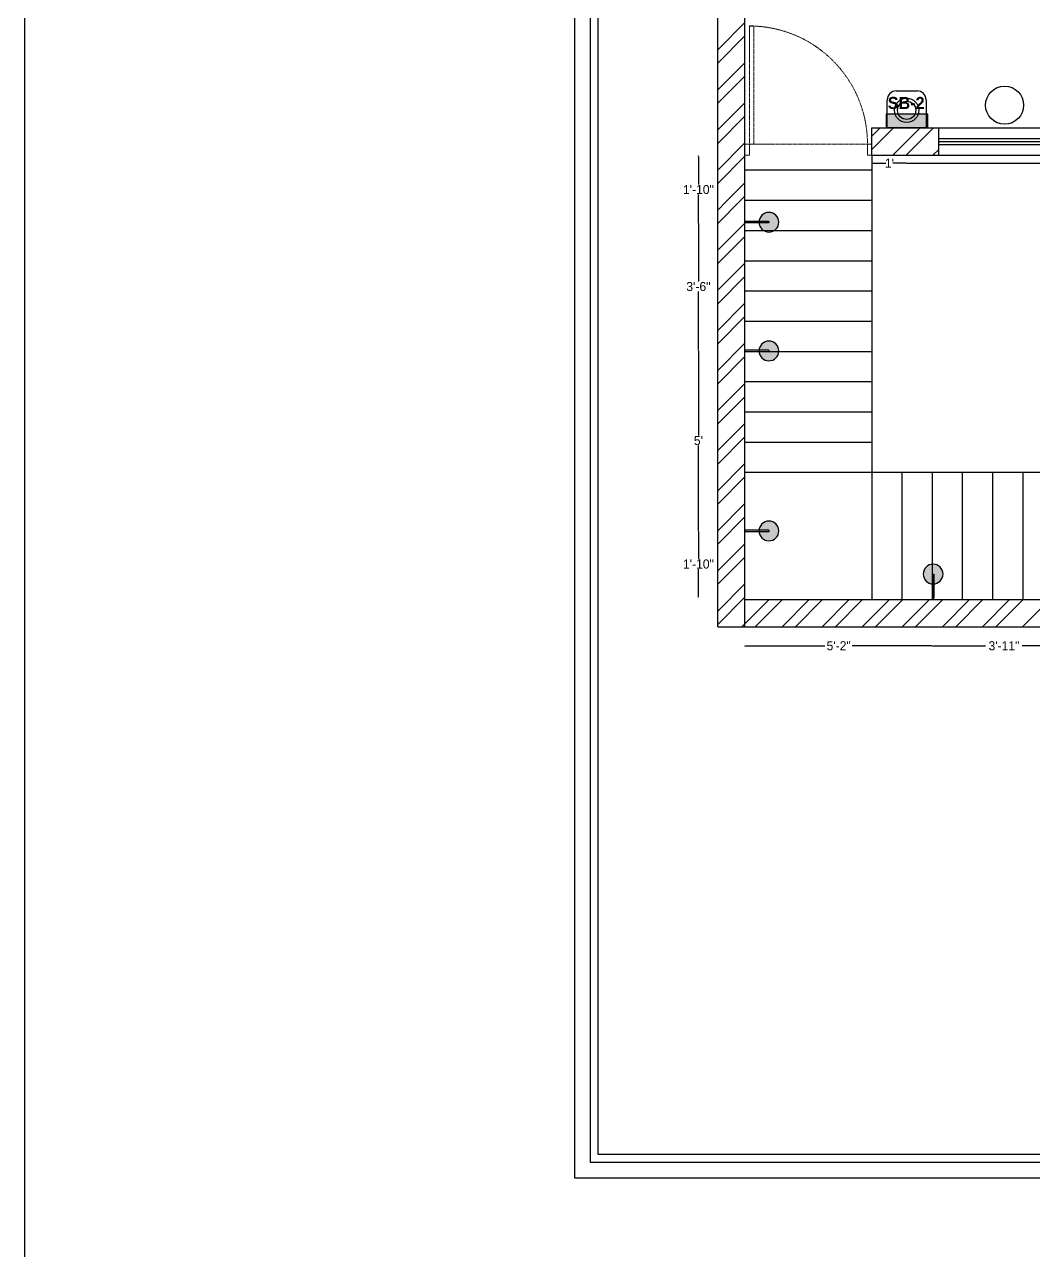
# Model space of a CAD drawing. Header units: inches. Extents: x 9636 to 21597, y -10243 to 557.
# Drawn here: x 12774.5 to 13108.3, y -2799.6 to -2394.2 of the extents above; entities that cross this region are included whole.
import ezdxf

# ---------------------------------------------------------------- set-up
doc = ezdxf.new("R2010")
doc.units = ezdxf.units.IN
doc.header["$MEASUREMENT"] = 0
doc.linetypes.add('DASHED2', pattern=[0.375, 0.25, -0.125])
doc.linetypes.add('HIDDEN', pattern=[0.375, 0.25, -0.125])
for name, color, linetype in [('A-Door-Frame', 1, 'Continuous'), ('A-Door-Swing', 8, 'HIDDEN'), ('IEL-HATCH-002', 7, 'Continuous')]:
    doc.layers.add(name, color=color, linetype=linetype)
doc.layers.add('FURNI', color=140, linetype='Continuous', lineweight=18)
doc.styles.add('HEMI', font='stylu.ttf')
doc.styles.get("Standard").update_dxf_attribs({"font": 'arial.ttf'})
doc.dimstyles.get("Standard").update_dxf_attribs({"dimtxt": 0.18, "dimasz": 0.18, "dimexe": 0.18, "dimexo": 0.0625, "dimgap": 0.09, "dimtad": 0, "dimtih": 1, "dimtoh": 1, "dimdec": 0, "dimzin": 0, "dimdsep": 46, "dimlunit": 4, "dimtxsty": 'Standard', "dimcen": 0.09, "dimadec": 0, "dimazin": 0, "dimtfac": 1, "dimtdec": 0, "dimtofl": 0, "dimtmove": 0, "dimatfit": 3, "dimfxl": 1, "dimtolj": 1, "dimtzin": 0, "dimarcsym": 0})

# ---------------------------------------------------------------- blocks, each defined once
blk = doc.blocks.new('5ryh')
at = {"layer": 'IEL-HATCH-002', "true_color": 0x139b48, "transparency": 33554687}
h = blk.add_hatch(color=114, dxfattribs=at)
h.dxf.hatch_style = 1
h.paths.add_polyline_path([(6507.8, -1186.94), (6501.8, -1186.94), (6501.8, -1188.94), (6507.8, -1188.94)])
blk.add_lwpolyline([(6507.8, -1188.94), (6507.8, -1186.94), (6501.8, -1186.94), (6501.8, -1188.94)], close=True)
blk = doc.blocks.new('shht')
at = {"color": 251, "true_color": 0x636466}
for p, q in [((14831.5, -2326.01), (14831.5, -2172.89)), ((14840.5, -2326.01), (14840.5, -2172.89)), ((14890.55, -2289.73), (14897.45, -2289.73)), ((14887.55, -2302.01), (14887.55, -2292.73)), ((14900.45, -2292.73), (14900.45, -2302.01)), ((14882.5, -2302.01), (15258.5, -2302.01)), ((14882.5, -2311.01), (14882.5, -2302.01)), ((14900.45, -2302.01), (14887.55, -2302.01)), ((14904.5, -2302.01), (14904.5, -2311.01)), ((14904.5, -2305.51), (15024.35, -2305.51)), ((14904.5, -2306.51), (15024.35, -2306.51)), ((14882.5, -2311.01), (15442.5, -2311.01)), ((14882.5, -2311.01), (14882.5, -2326.01)), ((14882.5, -2311.01), (14882.5, -2416.01)), ((14904.5, -2307.51), (15024.35, -2307.51)), ((14882.5, -2316.01), (14840.5, -2316.01)), ((14831.5, -2467.01), (14831.5, -2326.01)), ((14882.5, -2326.01), (14840.5, -2326.01)), ((14840.5, -2467.01), (14840.5, -2326.01)), ((14882.5, -2336.01), (14840.5, -2336.01)), ((14882.5, -2346.01), (14840.5, -2346.01)), ((14882.5, -2356.01), (14840.5, -2356.01)), ((14882.5, -2366.01), (14840.5, -2366.01)), ((14882.5, -2376.01), (14840.5, -2376.01)), ((14882.5, -2386.01), (14840.5, -2386.01)), ((14882.5, -2396.01), (14840.5, -2396.01)), ((14882.5, -2406.01), (14840.5, -2406.01)), ((14882.5, -2416.01), (14840.5, -2416.01)), ((14982.5, -2416.01), (14882.5, -2416.01)), ((14882.5, -2416.01), (14882.5, -2458.01)), ((14892.5, -2458.01), (14892.5, -2416.01)), ((14902.5, -2458.01), (14902.5, -2416.01)), ((14912.5, -2458.01), (14912.5, -2416.01)), ((14922.5, -2458.01), (14922.5, -2416.01)), ((14932.5, -2458.01), (14932.5, -2416.01)), ((14840.5, -2458.01), (14985.5, -2458.01)), ((14831.5, -2467.01), (14985.5, -2467.01))]:
    blk.add_line(p, q, dxfattribs=at)
for centre, radius in [((14926.39, -2294.47), 6.3), ((14894, -2296.17), 4), ((14894, -2296.17), 3)]:
    blk.add_circle(centre, radius, dxfattribs=at)
for centre, start, end in [((14890.55, -2292.73), 90, 180), ((14897.45, -2292.73), 0, 90)]:
    blk.add_arc(centre, 3, start, end, dxfattribs=at)
at = {"layer": 'A-Door-Frame', "color": 251, "lineweight": 5, "true_color": 0x636466}
for p, q in [((14840.5, -2311.01), (14840.5, -2307.35)), ((14882.5, -2311.01), (14882.5, -2307.35))]:
    blk.add_line(p, q, dxfattribs=at)
for points in [[(14840.5, -2311.01), (14841.96, -2311.01), (14841.96, -2307.35), (14840.5, -2307.35)], [(14882.5, -2311.01), (14881.03, -2311.01), (14881.03, -2307.35), (14882.5, -2307.35)]]:
    blk.add_lwpolyline(points, dxfattribs=at)
at = {"layer": 'A-Door-Swing', "color": 251, "linetype": 'DASHED2', "lineweight": 5, "true_color": 0x636466}
blk.add_line((14842.31, -2307.35), (14881.38, -2307.35), dxfattribs=at)
blk.add_lwpolyline([(14841.96, -2307.35), (14841.96, -2268.28), (14843.43, -2268.28), (14843.43, -2307.35)], close=True, dxfattribs=at)
blk.add_arc((14841.96, -2307.35), 39.07, 0, 90, dxfattribs=at)
at = {"layer": 'IEL-HATCH-002', "color": 251, "linetype": 'Continuous', "true_color": 0x636466, "transparency": 33554687}
for p, q in [((14831.5, -2276.15), (14840.5, -2267.15)), ((14831.5, -2280.57), (14840.5, -2271.57)), ((14831.5, -2289.41), (14840.5, -2280.41)), ((14831.5, -2293.83), (14840.5, -2284.83)), ((14831.5, -2302.67), (14840.5, -2293.67)), ((14831.5, -2307.09), (14840.5, -2298.09)), ((14882.5, -2304.7), (14885.18, -2302.01)), ((14882.5, -2309.12), (14889.6, -2302.01)), ((14889.44, -2311.01), (14898.44, -2302.01)), ((14893.86, -2311.01), (14902.86, -2302.01)), ((14831.5, -2315.93), (14840.5, -2306.93)), ((14902.7, -2311.01), (14904.5, -2309.22)), ((14831.5, -2320.34), (14840.5, -2311.34)), ((14834.67, -2326.01), (14840.5, -2320.18)), ((14831.5, -2329.18), (14834.67, -2326.01)), ((14831.5, -2333.6), (14839.09, -2326.01)), ((14839.09, -2326.01), (14840.5, -2324.6)), ((14831.5, -2342.44), (14840.5, -2333.44)), ((14831.5, -2346.86), (14840.5, -2337.86)), ((14831.5, -2355.7), (14840.5, -2346.7)), ((14831.5, -2360.12), (14840.5, -2351.12)), ((14831.5, -2368.96), (14840.5, -2359.96)), ((14831.5, -2373.38), (14840.5, -2364.38)), ((14831.5, -2382.22), (14840.5, -2373.22)), ((14831.5, -2386.64), (14840.5, -2377.64)), ((14831.5, -2395.47), (14840.5, -2386.47)), ((14831.5, -2399.89), (14840.5, -2390.89)), ((14831.5, -2408.73), (14840.5, -2399.73)), ((14831.5, -2413.15), (14840.5, -2404.15)), ((14831.5, -2421.99), (14840.5, -2412.99)), ((14831.5, -2426.41), (14840.5, -2417.41)), ((14831.5, -2435.25), (14840.5, -2426.25)), ((14831.5, -2439.67), (14840.5, -2430.67)), ((14831.5, -2448.51), (14840.5, -2439.51)), ((14831.5, -2452.93), (14840.5, -2443.93)), ((14831.5, -2461.77), (14840.5, -2452.77)), ((14831.5, -2466.19), (14840.5, -2457.19)), ((14840.5, -2466.02), (14848.51, -2458.01)), ((14843.93, -2467.01), (14852.93, -2458.01)), ((14852.77, -2467.01), (14861.77, -2458.01)), ((14857.19, -2467.01), (14866.19, -2458.01)), ((14866.02, -2467.01), (14875.02, -2458.01)), ((14870.44, -2467.01), (14879.44, -2458.01)), ((14879.28, -2467.01), (14888.28, -2458.01)), ((14883.7, -2467.01), (14892.7, -2458.01)), ((14892.54, -2467.01), (14901.54, -2458.01)), ((14896.96, -2467.01), (14905.96, -2458.01)), ((14905.8, -2467.01), (14914.8, -2458.01)), ((14910.22, -2467.01), (14919.22, -2458.01)), ((14919.06, -2467.01), (14928.06, -2458.01)), ((14923.48, -2467.01), (14932.48, -2458.01)), ((14932.32, -2467.01), (14941.32, -2458.01)), ((14839.51, -2467.01), (14840.5, -2466.02))]:
    blk.add_line(p, q, dxfattribs=at)
blk = doc.blocks.new('HT')
at = {"layer": 'IEL-HATCH-002', "true_color": 0xf7f281, "transparency": 33554687}
h = blk.add_hatch(color=51, dxfattribs=at)
h.dxf.hatch_style = 1
h.paths.add_polyline_path([(4618.55, 566.68, 0.962396), (4625.07, 566.43), (4621.82, 566.43), (4621.82, 566.93), (4625.07, 566.93, 0.962396)])
for p, q in [((4621.82, 566.93), (4629.77, 566.93)), ((4621.82, 566.93), (4621.82, 566.43)), ((4621.82, 566.43), (4629.77, 566.43)), ((4629.77, 566.93), (4629.77, 566.43))]:
    blk.add_line(p, q)
blk.add_circle((4621.82, 566.68), 3.27)
blk = doc.blocks.new('*D81')
at = {"color": 0, "lineweight": -2, "transparency": 16777216}
for p, q in [((13066.39, -2440), (13066.39, -2440.22)), ((13208.24, -2440), (13208.24, -2440.22))]:
    blk.add_line(p, q, dxfattribs=at)
at = {"color": 5, "lineweight": -2, "transparency": 16777216}
for p, q in [((13066.57, -2440.04), (13130.29, -2440.04)), ((13208.06, -2440.04), (13144.34, -2440.04))]:
    blk.add_line(p, q, dxfattribs=at)
at = {"color": 5, "transparency": 16777216}
for points in [[(13066.57, -2440.01), (13066.57, -2440.07), (13066.39, -2440.04)], [(13208.06, -2440.01), (13208.06, -2440.07), (13208.24, -2440.04)]]:
    blk.add_solid(points, dxfattribs=at)
at = {"layer": 'Defpoints', "color": 0, "transparency": 16777216}
for p in [(13066.39, -2428.39), (13208.24, -2428.39), (13066.39, -2440.04)]:
    blk.add_point(p, dxfattribs=at)
at = {"color": 5, "transparency": 16777216, "insert": (13137.31, -2440.04), "char_height": 3, "attachment_point": 5, "style": 'HEMI'}
blk.add_mtext('\\A1;11\'-10"', dxfattribs=at)
blk = doc.blocks.new('*D82')
at = {"color": 0, "lineweight": -2, "transparency": 16777216}
for p, q in [((13054.81, -2440), (13054.81, -2440.22)), ((13066.39, -2440), (13066.39, -2440.22))]:
    blk.add_line(p, q, dxfattribs=at)
at = {"color": 5, "lineweight": -2, "transparency": 16777216}
for p, q in [((13054.99, -2440.04), (13059.47, -2440.04)), ((13066.21, -2440.04), (13061.73, -2440.04))]:
    blk.add_line(p, q, dxfattribs=at)
at = {"color": 5, "transparency": 16777216}
for points in [[(13054.99, -2440.01), (13054.99, -2440.07), (13054.81, -2440.04)], [(13066.21, -2440.01), (13066.21, -2440.07), (13066.39, -2440.04)]]:
    blk.add_solid(points, dxfattribs=at)
at = {"layer": 'Defpoints', "color": 0, "transparency": 16777216}
for p in [(13066.39, -2428.39), (13054.81, -2437.39), (13054.81, -2440.04)]:
    blk.add_point(p, dxfattribs=at)
at = {"color": 5, "transparency": 16777216, "insert": (13060.6, -2440.04), "char_height": 3, "attachment_point": 5, "style": 'HEMI'}
blk.add_mtext("\\A1;1'", dxfattribs=at)
blk = doc.blocks.new('*D85')
at = {"color": 0, "lineweight": -2, "transparency": 16777216}
for p, q in [((12997.47, -2437.72), (12997.25, -2437.72)), ((12997.47, -2459.82), (12997.25, -2459.82))]:
    blk.add_line(p, q, dxfattribs=at)
at = {"color": 5, "lineweight": -2, "transparency": 16777216}
for p, q in [((12997.43, -2437.9), (12997.43, -2447.13)), ((12997.43, -2459.64), (12997.43, -2450.41))]:
    blk.add_line(p, q, dxfattribs=at)
at = {"color": 5, "transparency": 16777216}
for points in [[(12997.4, -2437.9), (12997.46, -2437.9), (12997.43, -2437.72)], [(12997.4, -2459.64), (12997.46, -2459.64), (12997.43, -2459.82)]]:
    blk.add_solid(points, dxfattribs=at)
at = {"layer": 'Defpoints', "color": 0, "transparency": 16777216}
for p in [(13012.81, -2437.72), (12997.43, -2459.82), (13012.81, -2459.82)]:
    blk.add_point(p, dxfattribs=at)
at = {"color": 5, "transparency": 16777216, "insert": (12997.43, -2448.77), "char_height": 3, "attachment_point": 5, "style": 'HEMI'}
blk.add_mtext('\\A1;1\'-10"', dxfattribs=at)
blk = doc.blocks.new('*D86')
at = {"color": 0, "lineweight": -2, "transparency": 16777216}
for p, q in [((12997.47, -2459.82), (12997.25, -2459.82)), ((12997.47, -2501.89), (12997.25, -2501.89))]:
    blk.add_line(p, q, dxfattribs=at)
at = {"color": 5, "lineweight": -2, "transparency": 16777216}
for p, q in [((12997.43, -2460), (12997.43, -2479.21)), ((12997.43, -2501.71), (12997.43, -2482.5))]:
    blk.add_line(p, q, dxfattribs=at)
at = {"color": 5, "transparency": 16777216}
for points in [[(12997.4, -2460), (12997.46, -2460), (12997.43, -2459.82)], [(12997.4, -2501.71), (12997.46, -2501.71), (12997.43, -2501.89)]]:
    blk.add_solid(points, dxfattribs=at)
at = {"layer": 'Defpoints', "color": 0, "transparency": 16777216}
for p in [(13012.81, -2459.82), (12997.43, -2501.89), (13012.81, -2501.89)]:
    blk.add_point(p, dxfattribs=at)
at = {"color": 5, "transparency": 16777216, "insert": (12997.43, -2480.85), "char_height": 3, "attachment_point": 5, "style": 'HEMI'}
blk.add_mtext('\\A1;3\'-6"', dxfattribs=at)
blk = doc.blocks.new('*D87')
at = {"color": 0, "lineweight": -2, "transparency": 16777216}
for p, q in [((12997.47, -2501.89), (12997.25, -2501.89)), ((12997.47, -2561.67), (12997.25, -2561.67))]:
    blk.add_line(p, q, dxfattribs=at)
at = {"color": 5, "lineweight": -2, "transparency": 16777216}
for p, q in [((12997.43, -2502.07), (12997.43, -2530.13)), ((12997.43, -2561.49), (12997.43, -2533.44))]:
    blk.add_line(p, q, dxfattribs=at)
at = {"color": 5, "transparency": 16777216}
for points in [[(12997.4, -2502.07), (12997.46, -2502.07), (12997.43, -2501.89)], [(12997.4, -2561.49), (12997.46, -2561.49), (12997.43, -2561.67)]]:
    blk.add_solid(points, dxfattribs=at)
at = {"layer": 'Defpoints', "color": 0, "transparency": 16777216}
for p in [(13012.81, -2501.89), (12997.43, -2561.67), (13012.81, -2561.67)]:
    blk.add_point(p, dxfattribs=at)
at = {"color": 5, "transparency": 16777216, "insert": (12997.43, -2531.78), "char_height": 3, "attachment_point": 5, "style": 'HEMI'}
blk.add_mtext("\\A1;5'", dxfattribs=at)
blk = doc.blocks.new('*D88')
at = {"color": 0, "lineweight": -2, "transparency": 16777216}
for p, q in [((12997.47, -2561.67), (12997.25, -2561.67)), ((12997.47, -2583.56), (12997.25, -2583.56))]:
    blk.add_line(p, q, dxfattribs=at)
at = {"color": 5, "lineweight": -2, "transparency": 16777216}
for p, q in [((12997.43, -2561.85), (12997.43, -2570.97)), ((12997.43, -2583.38), (12997.43, -2574.26))]:
    blk.add_line(p, q, dxfattribs=at)
at = {"color": 5, "transparency": 16777216}
for points in [[(12997.4, -2561.85), (12997.46, -2561.85), (12997.43, -2561.67)], [(12997.4, -2583.38), (12997.46, -2583.38), (12997.43, -2583.56)]]:
    blk.add_solid(points, dxfattribs=at)
at = {"layer": 'Defpoints', "color": 0, "transparency": 16777216}
for p in [(13012.81, -2561.67), (12997.43, -2583.56), (13012.81, -2583.56)]:
    blk.add_point(p, dxfattribs=at)
at = {"color": 5, "transparency": 16777216, "insert": (12997.43, -2572.62), "char_height": 3, "attachment_point": 5, "style": 'HEMI'}
blk.add_mtext('\\A1;1\'-10"', dxfattribs=at)
blk = doc.blocks.new('*D89')
at = {"color": 0, "lineweight": -2, "transparency": 16777216}
for p, q in [((13012.81, -2599.63), (13012.81, -2599.85)), ((13074.81, -2599.63), (13074.81, -2599.85))]:
    blk.add_line(p, q, dxfattribs=at)
at = {"color": 5, "lineweight": -2, "transparency": 16777216}
for p, q in [((13012.99, -2599.67), (13039.29, -2599.67)), ((13074.63, -2599.67), (13048.33, -2599.67))]:
    blk.add_line(p, q, dxfattribs=at)
at = {"color": 5, "transparency": 16777216}
for points in [[(13012.99, -2599.64), (13012.99, -2599.7), (13012.81, -2599.67)], [(13074.63, -2599.64), (13074.63, -2599.7), (13074.81, -2599.67)]]:
    blk.add_solid(points, dxfattribs=at)
at = {"layer": 'Defpoints', "color": 0, "transparency": 16777216}
for p in [(13012.81, -2584.39), (13074.81, -2584.39), (13074.81, -2599.67)]:
    blk.add_point(p, dxfattribs=at)
at = {"color": 5, "transparency": 16777216, "insert": (13043.81, -2599.67), "char_height": 3, "attachment_point": 5, "style": 'HEMI'}
blk.add_mtext('\\A1;5\'-2"', dxfattribs=at)
blk = doc.blocks.new('*D90')
at = {"color": 0, "lineweight": -2, "transparency": 16777216}
for p, q in [((13074.81, -2599.63), (13074.81, -2599.85)), ((13122.17, -2599.63), (13122.17, -2599.85))]:
    blk.add_line(p, q, dxfattribs=at)
at = {"color": 5, "lineweight": -2, "transparency": 16777216}
for p, q in [((13074.99, -2599.67), (13092.42, -2599.67)), ((13121.99, -2599.67), (13104.56, -2599.67))]:
    blk.add_line(p, q, dxfattribs=at)
at = {"color": 5, "transparency": 16777216}
for points in [[(13074.99, -2599.64), (13074.99, -2599.7), (13074.81, -2599.67)], [(13121.99, -2599.64), (13121.99, -2599.7), (13122.17, -2599.67)]]:
    blk.add_solid(points, dxfattribs=at)
at = {"layer": 'Defpoints', "color": 0, "transparency": 16777216}
for p in [(13074.81, -2584.39), (13122.17, -2583.89), (13122.17, -2599.67)]:
    blk.add_point(p, dxfattribs=at)
at = {"color": 5, "transparency": 16777216, "insert": (13098.49, -2599.67), "char_height": 3, "attachment_point": 5, "style": 'HEMI'}
blk.add_mtext('\\A1;3\'-11"', dxfattribs=at)

msp = doc.modelspace()

# ---------------------------------------------------------------- linework, layer by layer
at = {"color": 3}
msp.add_lwpolyline([(17284.65, -1358.66), (12774.54, -1358.66), (12774.54, -10242.64), (17284.65, -10242.64)], close=True, dxfattribs=at)
at = {"layer": 'FURNI', "color": 18, "lineweight": 25, "true_color": 0x000000}
for points in [[(12956.58, -2775.68), (12956.58, -2156.97), (13822.41, -2156.97), (13822.41, -2775.68)], [(12961.73, -2770.53), (12961.73, -2162.12), (13817.26, -2162.12), (13817.26, -2770.53)], [(12964.31, -2767.95), (12964.31, -2164.7), (13814.68, -2164.7), (13814.68, -2767.95)]]:
    msp.add_lwpolyline(points, close=True, dxfattribs=at)

# ---------------------------------------------------------------- block references
msp.add_blockref('shht', (-1827.69, -126.38))
at = {"xscale": 2.292076783467584, "yscale": 2.292076783467584, "zscale": 2.292076783467584, "rotation": 180}
msp.add_blockref('5ryh', (27975.89, -5148.94), dxfattribs=at)
at = {"xscale": -1}
for p in [(17642.58, -3026.24), (17642.58, -3068.81), (17642.58, -3128.35)]:
    msp.add_blockref('HT', p, dxfattribs=at)
at = {"xscale": -1, "rotation": 90.00168180669543}
msp.add_blockref('HT', (13641.6, 2045.9), dxfattribs=at)

# ---------------------------------------------------------------- texts
at = {"color": 1, "lineweight": 15, "insert": (13073.96, -2418.11), "char_height": 4, "width": 15.6204, "attachment_point": 3, "rotation": 0.0094, "style": 'HEMI'}
msp.add_mtext('\\pxqc;{\\fStylus BT|b1|i0|c0|p34;SB-2}', dxfattribs=at)

# ---------------------------------------------------------------- dimensions: what is measured, and where the dimension line sits
for base, p1, p2, override, picture, middle in [((13054.81, -2440.04), (13066.39, -2428.39), (13054.81, -2437.39), {"dimtxt": 3, "dimtxsty": 'HEMI', "dimclrd": 5, "dimclrt": 5, "dimtmove": 1, "dimfxl": 0.03937, "dimfxlon": 1, "dimarcsym": 1}, '*D82', (13060.6, -2440.04)), ((13066.39, -2440.04), (13208.24, -2428.39), (13066.39, -2428.39), {"dimtxt": 3, "dimtxsty": 'HEMI', "dimclrd": 5, "dimclrt": 5, "dimtmove": 1, "dimfxl": 0.03937, "dimfxlon": 1, "dimarcsym": 1}, '*D81', (13137.31, -2440.04)), ((13074.81, -2599.67), (13012.81, -2584.39), (13074.81, -2584.39), {"dimtxt": 3, "dimtxsty": 'HEMI', "dimclrd": 5, "dimclrt": 5, "dimfxl": 0.03937, "dimfxlon": 1, "dimarcsym": 1}, '*D89', (13043.81, -2599.67)), ((13122.17, -2599.67), (13074.81, -2584.39), (13122.17, -2583.89), {"dimtxt": 3, "dimtxsty": 'HEMI', "dimclrd": 5, "dimclrt": 5, "dimtmove": 1, "dimfxl": 0.03937, "dimfxlon": 1, "dimarcsym": 1}, '*D90', (13098.49, -2599.67))]:
    dim = msp.add_linear_dim(base=base, p1=p1, p2=p2, dimstyle='Standard', override=override)
    dim.commit()
    dim.dimension.update_dxf_attribs({"geometry": picture, "text_midpoint": middle})
for base, p1, p2, override, picture, middle in [((12997.43, -2459.82), (13012.81, -2437.72), (13012.81, -2459.82), {"dimtxt": 3, "dimtxsty": 'HEMI', "dimclrd": 5, "dimclrt": 5, "dimfxl": 0.03937, "dimfxlon": 1, "dimarcsym": 1}, '*D85', (12997.43, -2448.77)), ((12997.43, -2501.89), (13012.81, -2459.82), (13012.81, -2501.89), {"dimtxt": 3, "dimtxsty": 'HEMI', "dimclrd": 5, "dimclrt": 5, "dimtmove": 1, "dimfxl": 0.03937, "dimfxlon": 1, "dimarcsym": 1}, '*D86', (12997.43, -2480.85)), ((12997.43, -2561.67), (13012.81, -2501.89), (13012.81, -2561.67), {"dimtxt": 3, "dimtxsty": 'HEMI', "dimclrd": 5, "dimclrt": 5, "dimtmove": 1, "dimfxl": 0.03937, "dimfxlon": 1, "dimarcsym": 1}, '*D87', (12997.43, -2531.78)), ((12997.43, -2583.56), (13012.81, -2561.67), (13012.81, -2583.56), {"dimtxt": 3, "dimtxsty": 'HEMI', "dimclrd": 5, "dimclrt": 5, "dimtmove": 1, "dimfxl": 0.03937, "dimfxlon": 1, "dimarcsym": 1}, '*D88', (12997.43, -2572.62))]:
    dim = msp.add_linear_dim(base=base, p1=p1, p2=p2, angle=90, dimstyle='Standard', override=override)
    dim.commit()
    dim.dimension.update_dxf_attribs({"geometry": picture, "text_midpoint": middle})

doc.saveas('drawing.dxf')
